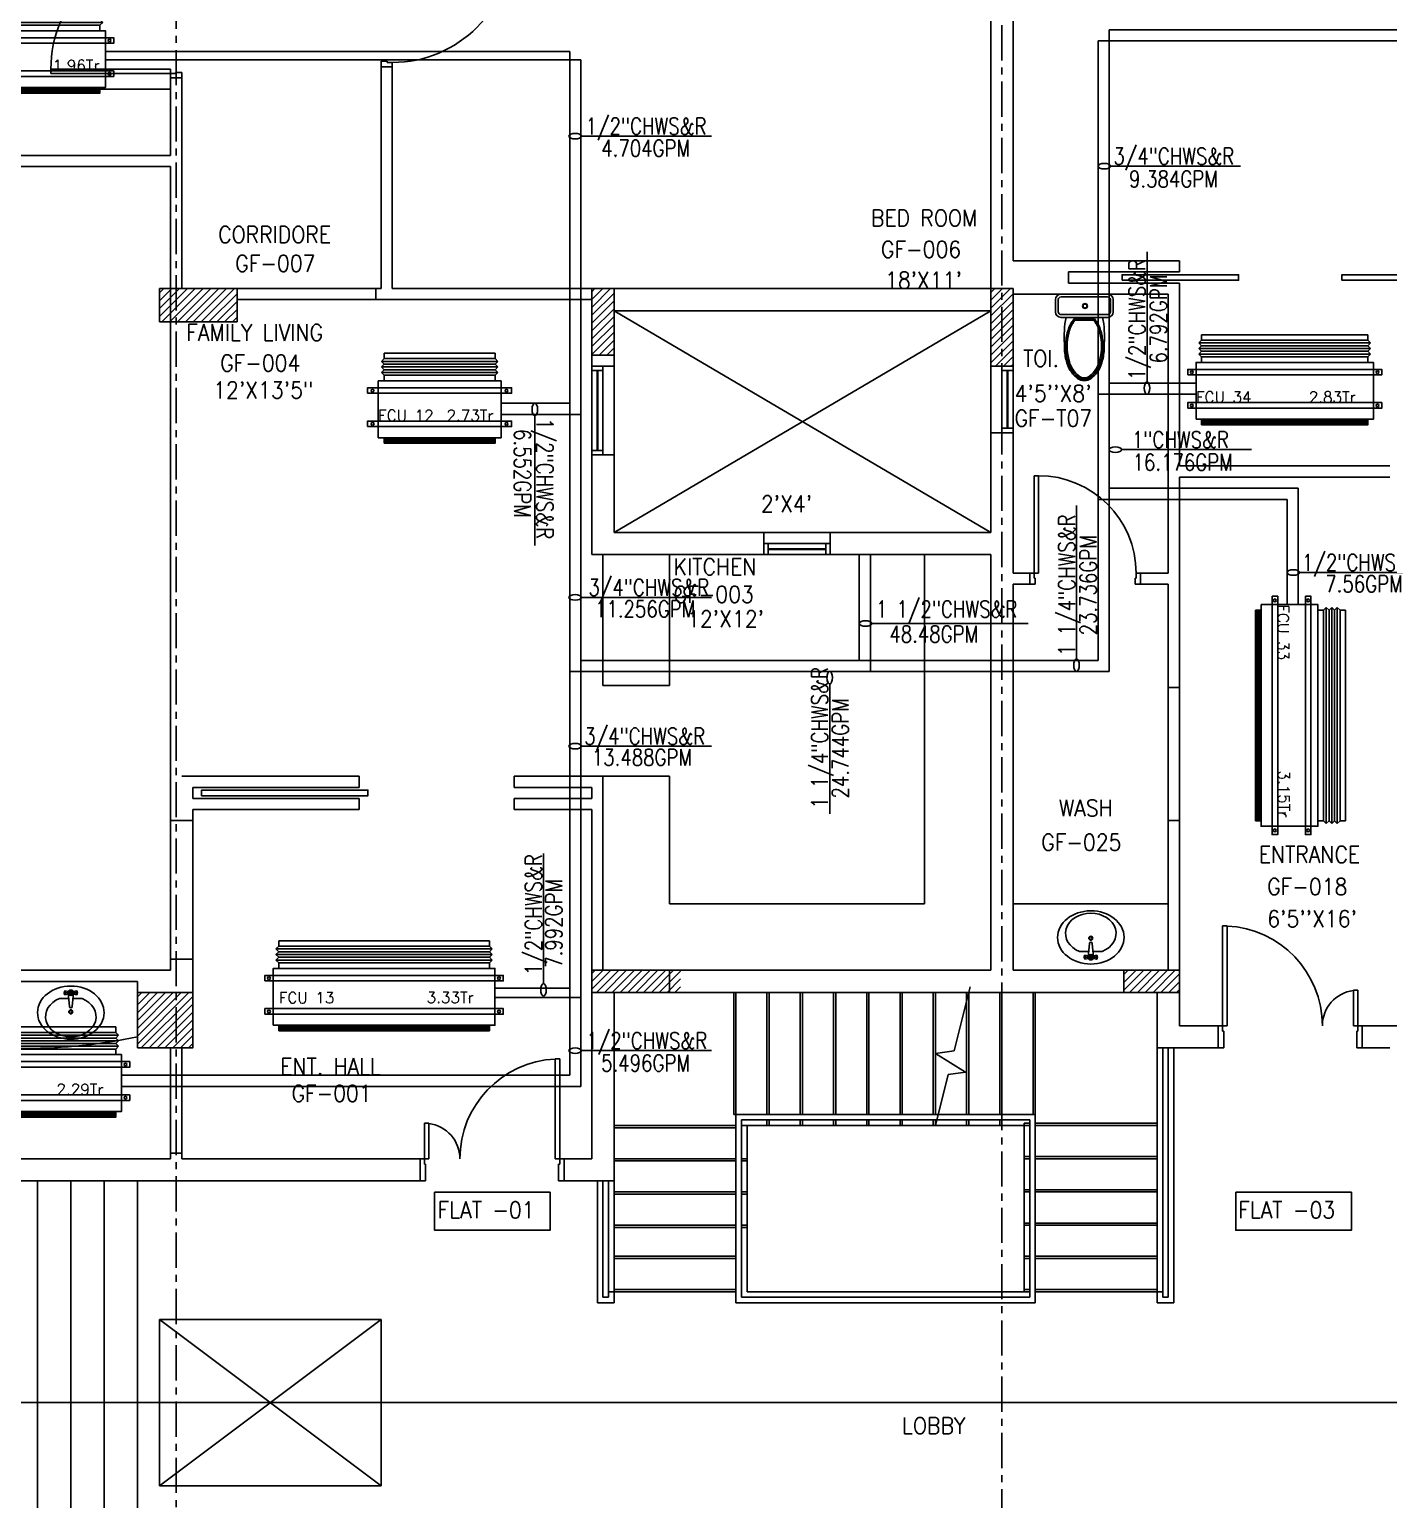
# Model space of a CAD drawing. Header units: millimetres. Extents: x -1288794 to 2153086, y -2701644 to -1428868.
# Drawn here: x 1510368 to 1522629, y -1492444 to -1479181 of the extents above; entities that cross this region are included whole.
import ezdxf

# ---------------------------------------------------------------- set-up
doc = ezdxf.new("R2010")
doc.units = ezdxf.units.MM
doc.header["$LTSCALE"] = 100
doc.linetypes.add('CENTER', pattern=[50.8, 31.75, -6.35, 6.35, -6.35])
doc.linetypes.add('DASHED2', pattern=[9.525, 6.35, -3.175])
for name, color, linetype in [('A-ANNO-TEXT', 8, 'Continuous'), ('A-DOOR', 4, 'Continuous'), ('A-FLOR-OVHD', 4, 'DASHED2'), ('A-FLOR-PFIX', 8, 'Continuous'), ('A-FLOR-SPCL', 8, 'Continuous'), ('A-FLOR-STRS', 8, 'Continuous'), ('A-GLAZ', 5, 'Continuous'), ('A-GRID', 253, 'CENTER'), ('A-WALL-FULL', 8, 'Continuous'), ('AC-CHILLED WATER TEXT', 41, 'Continuous'), ('AC-CHR', 60, 'Continuous'), ('AC-CHS', 30, 'Continuous'), ('AC-HLTEXT', 100, 'Continuous'), ('AC-SAD TEXT', 3, 'Continuous'), ('FCU-AC', 160, 'Continuous'), ('LINE', 1, 'Continuous'), ('S-COL- HACT.', 9, 'Continuous'), ('S-COL.', 8, 'Continuous')]:
    doc.layers.add(name, color=color, linetype=linetype)
doc.styles.add('ROMAND', font='romand')
doc.styles.add('ROMANS', font='romans.shx', dxfattribs={"width": 0.8})
doc.styles.add('SIMPLEX', font='simplex.shx', dxfattribs={"width": 0.8})
pattern_1 = [(45, (2628196.87, -1109556.65), (-35.355339, 35.355339), [])]

# ---------------------------------------------------------------- blocks, each defined once
blk = doc.blocks.new('D-120-R1')
for p, q in [((-80, 1180), (-40, 1180)), ((-80, 1180), (-80, 100)), ((-40, 1180), (-40, 55)), ((-1200, 100), (-1160, 100)), ((-1200, 100), (-1200, 0)), ((-1160, 100), (-1160, 55)), ((-1160, 55), (-1150, 55)), ((-1150, 55), (-1150, 0)), ((-80, 100), (0, 100)), ((-50, 55), (-40, 55)), ((-50, 55), (-50, 0)), ((-50, 0), (0, 0)), ((0, 100), (0, 0)), ((-1200, 0), (-1150, 0))]:
    blk.add_line(p, q)
at = {"linetype": 'Continuous'}
blk.add_arc((-80, 100), 1080, 90, 180, dxfattribs=at)
blk = doc.blocks.new('W-80')
for p, q in [((800, 100), (0, 100)), ((800, 0), (0, 0)), ((40, 0), (40, 100)), ((760, 100), (760, 0))]:
    blk.add_line(p, q)
at = {"linetype": 'Continuous'}
for p, q in [((760, 53), (40, 53)), ((760, 47), (40, 47))]:
    blk.add_line(p, q, dxfattribs=at)
blk = doc.blocks.new('D-130-R')
for p, q in [((1220, 200), (1220, 1100)), ((1220, 1100), (1260, 1100)), ((1260, 200), (1260, 1100)), ((80, 520), (40, 520)), ((40, 200), (40, 520)), ((80, 200), (80, 520)), ((0, 0), (0, 200)), ((80, 200), (0, 200)), ((40, 150), (40, 200)), ((50, 150), (40, 150)), ((50, 0), (50, 150)), ((1300, 200), (1220, 200)), ((1260, 150), (1250, 150)), ((1250, 0), (1250, 150)), ((1260, 150), (1260, 200)), ((1300, 0), (1300, 200)), ((50, 0), (0, 0)), ((1300, 0), (1250, 0))]:
    blk.add_line(p, q)
for centre, radius, start, end in [((1260, 200), 900, 92.5473, 180), ((40, 200), 320, 0, 82.8192)]:
    blk.add_arc(centre, radius, start, end)
blk = doc.blocks.new('D-100-R1')
for p, q in [((-80, 980), (-80, 100)), ((-80, 980), (-40, 980)), ((-40, 980), (-40, 55)), ((-1000, 100), (-1000, 0)), ((-1000, 100), (-960, 100)), ((-960, 100), (-960, 55)), ((-960, 55), (-950, 55)), ((-950, 55), (-950, 0)), ((-80, 100), (0, 100)), ((-50, 55), (-50, 0)), ((-50, 55), (-40, 55)), ((-50, 0), (0, 0)), ((0, 100), (0, 0)), ((-1000, 0), (-950, 0))]:
    blk.add_line(p, q)
at = {"linetype": 'Continuous'}
blk.add_arc((-80, 100), 880, 90, 180, dxfattribs=at)
blk = doc.blocks.new('WC-1')
for p, q in [((-210, 0), (210, 0)), ((-260, -160), (-260, -50)), ((-235, -160), (-235, -50)), ((-210, -25), (210, -25)), ((235, -50), (235, -160)), ((260, -50), (260, -160)), ((210, -185), (-210, -185)), ((210, -210), (-210, -210)), ((91, -223), (-91, -223)), ((86, -235), (-86, -235))]:
    blk.add_line(p, q)
for radius in [22.1, 17.1]:
    blk.add_circle((-6, -107), radius)
for centre, radius, start, end in [((-210, -50), 50, 90, 180), ((-210, -50), 25, 90, 180), ((210, -50), 50, 360, 90), ((210, -50), 25, 360, 90), ((-210, -160), 50, 180, 270), ((-210, -160), 25, 180, 270), ((722, -383), 904, 168.9529, 184.0632), ((178, -428), 341, 149.8586, 166.4766), ((178, -428), 328, 149.8586, 166.4766), ((69, -365), 214, 138.4152, 149.8586), ((69, -365), 201, 139.9943, 149.8586), ((-69, -365), 201, 30.1414, 40.0057), ((-69, -365), 214, 30.1414, 41.5848), ((-178, -428), 328, 13.5234, 30.1414), ((-178, -428), 341, 13.5234, 30.1414), ((210, -160), 25, 270, 360), ((210, -160), 50, 270, 360), ((352, -470), 520, 166.4766, 180), ((352, -470), 507, 166.4766, 180), ((-352, -470), 507, 360, 13.5234), ((-352, -470), 520, 360, 13.5234), ((352, -470), 532, 177.5541, 180), ((352, -470), 532, 180, 193.5234), ((352, -470), 520, 180, 193.5234), ((352, -470), 507, 180, 193.5234), ((-352, -470), 507, 346.4766, 360), ((-352, -470), 520, 346.4766, 360), ((-352, -470), 532, 346.4766, 360), ((-352, -470), 532, 360, 2.4459), ((178, -512), 353, 193.5234, 210.1414), ((178, -512), 341, 193.5234, 210.1414), ((178, -512), 328, 193.5234, 210.1414), ((-178, -512), 328, 329.8586, 346.4766), ((-178, -512), 341, 329.8586, 346.4766), ((-178, -512), 353, 329.8586, 346.4766), ((69, -575), 226, 210.1414, 234.4972), ((69, -575), 214, 210.1414, 234.4972), ((69, -575), 201, 210.1414, 234.4972), ((0, -672), 108, 234.4972, 270), ((0, -672), 95.9, 234.4972, 270), ((0, -672), 83.4, 234.4972, 270), ((0, -672), 83.4, 270, 305.5028), ((0, -672), 95.9, 270, 305.5028), ((0, -672), 108, 270, 305.5028), ((-69, -575), 201, 305.5028, 329.8586), ((-69, -575), 214, 305.5028, 329.8586), ((-69, -575), 226, 305.5028, 329.8586)]:
    blk.add_arc(centre, radius, start, end)
at = {"linetype": 'Continuous', "ltscale": 50}
blk.add_arc((-722, -383), 904, 355.9368, 11.0471, dxfattribs=at)
blk = doc.blocks.new('LAV-2')
for p, q in [((-21, 393), (-55, 399)), ((-1, 363), (-1, 399)), ((53, 399), (20, 393)), ((-102, 330), (-23, 330)), ((-21, 369), (-55, 363)), ((-24, 385), (-49, 381)), ((-24, 377), (-49, 381)), ((-25, 381), (-13, 258)), ((-19, 381), (17, 381)), ((23, 381), (11, 257)), ((53, 363), (20, 369)), ((21, 329), (101, 329)), ((47, 381), (23, 385)), ((47, 381), (23, 376))]:
    blk.add_line(p, q)
for centre, radius in [((-1, 381), 24), ((-1, 381), 18), ((-1, 209), 18), ((-1, 209), 13.2)]:
    blk.add_circle(centre, radius)
blk.add_arc((-1, 257), 12, 179.8053, 359.8053)
for centre, major_axis, ratio in [((-1, 202), (-300, 1), 0.8), ((53, 381), (0.1, 18), 0.333333)]:
    blk.add_ellipse(centre, major_axis=major_axis, ratio=ratio)
at = {"extrusion": (0, 0, -1)}
blk.add_ellipse((-55, 381), major_axis=(0.1, 18), ratio=0.333333, dxfattribs=at)
blk.add_ellipse((-1, 166), major_axis=(-228, 1), ratio=0.8, start_param=5.174, end_param=10.533963)
for points, knots in [([(-55, 365), (-55, 366), (-55, 366), (-55, 366), (-55, 366), (-56, 367), (-56, 368), (-57, 370), (-57, 371), (-58, 374), (-58, 375), (-58, 379), (-58, 381), (-58, 386), (-58, 388), (-57, 392), (-57, 393), (-56, 394), (-56, 395), (-55, 396), (-55, 396), (-55, 396), (-55, 397), (-55, 397)], [3.378318, 3.378318, 3.378318, 3.378318, 3.519844, 3.519844, 3.66137, 3.66137, 3.925951, 3.925951, 4.190531, 4.190531, 4.455112, 4.455112, 4.86737, 4.86737, 5.279628, 5.279628, 5.565785, 5.565785, 5.785568, 5.785568, 5.957, 5.957, 6.04646, 6.04646, 6.04646, 6.04646]), ([(-55, 397), (-55, 397), (-54, 396), (-54, 396), (-54, 396), (-53, 395), (-53, 394), (-52, 392), (-52, 391), (-52, 388), (-51, 387), (-51, 383), (-51, 381), (-51, 376), (-52, 374), (-52, 370), (-53, 369), (-53, 368), (-54, 367), (-54, 366), (-54, 366), (-55, 366), (-55, 365), (-55, 365)], [0.236726, 0.236726, 0.236726, 0.236726, 0.378252, 0.378252, 0.519778, 0.519778, 0.784358, 0.784358, 1.048939, 1.048939, 1.313519, 1.313519, 1.725777, 1.725777, 2.138035, 2.138035, 2.424192, 2.424192, 2.643976, 2.643976, 2.815407, 2.815407, 2.904867, 2.904867, 2.904867, 2.904867]), ([(53, 396), (53, 396), (53, 396), (53, 396), (53, 395), (52, 394), (52, 394), (51, 392), (51, 390), (50, 388), (50, 386), (50, 383), (50, 380), (50, 376), (50, 373), (51, 370), (51, 369), (52, 367), (52, 367), (53, 366), (53, 365), (53, 365), (53, 365), (53, 365)], [0.236726, 0.236726, 0.236726, 0.236726, 0.378252, 0.378252, 0.519778, 0.519778, 0.784358, 0.784358, 1.048939, 1.048939, 1.313519, 1.313519, 1.725777, 1.725777, 2.138035, 2.138035, 2.424192, 2.424192, 2.643976, 2.643976, 2.815407, 2.815407, 2.904867, 2.904867, 2.904867, 2.904867]), ([(53, 365), (53, 365), (53, 365), (54, 366), (54, 366), (55, 367), (55, 368), (56, 370), (56, 371), (56, 373), (57, 375), (57, 379), (57, 381), (57, 386), (56, 388), (56, 391), (55, 392), (55, 394), (54, 395), (54, 396), (54, 396), (54, 396), (53, 396), (53, 396)], [3.378318, 3.378318, 3.378318, 3.378318, 3.519844, 3.519844, 3.66137, 3.66137, 3.925951, 3.925951, 4.190531, 4.190531, 4.455112, 4.455112, 4.86737, 4.86737, 5.279628, 5.279628, 5.565785, 5.565785, 5.785568, 5.785568, 5.957, 5.957, 6.04646, 6.04646, 6.04646, 6.04646])]:
    blk.add_open_spline(points, degree=3, knots=knots)
blk = doc.blocks.new('W-60')
for p, q in [((600, 100), (0, 100)), ((600, 0), (0, 0)), ((40, 0), (40, 100)), ((560, 100), (560, 0))]:
    blk.add_line(p, q)
at = {"linetype": 'Continuous'}
for p, q in [((560, 53), (40, 53)), ((560, 47), (40, 47))]:
    blk.add_line(p, q, dxfattribs=at)
blk = doc.blocks.new('fcu 3.5 tr')
at = {"layer": 'FCU-AC'}
h = blk.add_hatch(dxfattribs=at)
h.set_pattern_fill('NET', color=3)
h.paths.add_polyline_path([(100970, -1580238), (99070, -1580238), (99070, -1580288), (100970, -1580288)])
at = {"layer": 'FCU-AC', "color": 1}
for p, q in [((100970, -1579475), (99070, -1579475)), ((99070, -1579475), (99070, -1579525)), ((100970, -1579525), (100970, -1579475)), ((99070, -1579525), (100970, -1579525)), ((100970, -1579675), (99070, -1579675)), ((99070, -1579675), (99070, -1579725)), ((99070, -1579725), (100970, -1579725)), ((100970, -1579725), (100970, -1579675))]:
    blk.add_line(p, q, dxfattribs=at)
at = {"layer": 'FCU-AC'}
for p, q in [((99045, -1579550), (99070, -1579525)), ((100995, -1579550), (99045, -1579550)), ((99045, -1579550), (99070, -1579575)), ((99045, -1579600), (99070, -1579575)), ((100995, -1579600), (99045, -1579600)), ((99045, -1579600), (99070, -1579625)), ((99045, -1579650), (99070, -1579625)), ((100970, -1579525), (99070, -1579525)), ((100970, -1579575), (99070, -1579575)), ((100970, -1579575), (99070, -1579575)), ((100970, -1579625), (99070, -1579625)), ((100970, -1579625), (99070, -1579625)), ((100995, -1579550), (100970, -1579525)), ((100995, -1579550), (100970, -1579575)), ((100995, -1579600), (100970, -1579575)), ((100995, -1579600), (100970, -1579625)), ((100995, -1579650), (100970, -1579625)), ((100995, -1579650), (99045, -1579650)), ((99045, -1579650), (99070, -1579675)), ((100995, -1579650), (100970, -1579675))]:
    blk.add_line(p, q, dxfattribs=at)
blk.add_lwpolyline([(99020, -1580238), (101020, -1580238), (101020, -1579725), (99020, -1579725)], close=True, dxfattribs=at)
at = {"layer": 'FCU-AC', "color": 6}
for points in [[(98945, -1579838), (101095, -1579838), (101095, -1579788), (98945, -1579788)], [(98945, -1580138), (101095, -1580138), (101095, -1580088), (98945, -1580088)]]:
    blk.add_lwpolyline(points, close=True, dxfattribs=at)
at = {"layer": 'FCU-AC', "color": 3}
blk.add_lwpolyline([(99070, -1580288), (100970, -1580288), (100970, -1580238), (99070, -1580238)], close=True, dxfattribs=at)
at = {"layer": 'FCU-AC', "color": 6}
for centre in [(98982, -1579813), (101057, -1579813), (98982, -1580113), (101057, -1580113)]:
    blk.add_circle(centre, 12.5, dxfattribs=at)
blk = doc.blocks.new('fcu 2 tr')
h = blk.add_hatch()
h.set_pattern_fill('NET', color=3)
h.paths.add_polyline_path([(80954, -1588493), (79654, -1588493), (79654, -1588543), (80954, -1588543)])
at = {"layer": 'FCU-AC'}
for p, q in [((79654, -1587780), (79629, -1587805)), ((80979, -1587805), (79629, -1587805)), ((79654, -1587830), (79629, -1587805)), ((79654, -1587830), (79629, -1587855)), ((80954, -1587780), (79654, -1587780)), ((80954, -1587830), (79654, -1587830)), ((80954, -1587830), (79654, -1587830)), ((80954, -1587780), (80979, -1587805)), ((80954, -1587830), (80979, -1587805)), ((80954, -1587830), (80979, -1587855)), ((80979, -1587855), (79629, -1587855)), ((79654, -1587880), (79629, -1587855)), ((79654, -1587880), (79629, -1587905)), ((80979, -1587905), (79629, -1587905)), ((79654, -1587930), (79629, -1587905)), ((80954, -1587880), (79654, -1587880)), ((80954, -1587880), (79654, -1587880)), ((80954, -1587880), (80979, -1587855)), ((80954, -1587880), (80979, -1587905)), ((80954, -1587930), (80979, -1587905))]:
    blk.add_line(p, q, dxfattribs=at)
at = {"layer": 'FCU-AC', "color": 1}
for p, q in [((80954, -1587730), (79654, -1587730)), ((79654, -1587730), (79654, -1587780)), ((79654, -1587780), (80954, -1587780)), ((80954, -1587780), (80954, -1587730)), ((80954, -1587930), (79654, -1587930)), ((79654, -1587930), (79654, -1587980)), ((79654, -1587980), (80954, -1587980)), ((80954, -1587980), (80954, -1587930))]:
    blk.add_line(p, q, dxfattribs=at)
at = {"layer": 'FCU-AC'}
blk.add_lwpolyline([(79604, -1588493), (81004, -1588493), (81004, -1587980), (79604, -1587980)], close=True, dxfattribs=at)
at = {"layer": 'FCU-AC', "color": 6}
for points in [[(79529, -1588093), (81079, -1588093), (81079, -1588043), (79529, -1588043)], [(79529, -1588393), (81079, -1588393), (81079, -1588343), (79529, -1588343)]]:
    blk.add_lwpolyline(points, close=True, dxfattribs=at)
at = {"layer": 'FCU-AC', "color": 3}
blk.add_lwpolyline([(79654, -1588543), (80954, -1588543), (80954, -1588493), (79654, -1588493)], close=True, dxfattribs=at)
at = {"layer": 'FCU-AC', "color": 6}
for centre in [(79566, -1588068), (81041, -1588068), (79566, -1588368), (81041, -1588368)]:
    blk.add_circle(centre, 12.5, dxfattribs=at)
blk = doc.blocks.new('fcu-1    1.5 tr')
h = blk.add_hatch()
h.set_pattern_fill('NET', color=3)
h.paths.add_polyline_path([(78733, -1589179), (77733, -1589179), (77733, -1589229), (78733, -1589229)])
at = {"color": 3}
blk.add_lwpolyline([(77733, -1589229), (78733, -1589229), (78733, -1589179), (77733, -1589179)], close=True, dxfattribs=at)
at = {"layer": 'FCU-AC', "color": 5}
for p, q in [((77733, -1588466), (77708, -1588491)), ((78758, -1588491), (77708, -1588491)), ((77733, -1588516), (77708, -1588491)), ((78758, -1588491), (78733, -1588466)), ((78758, -1588491), (78733, -1588516)), ((77733, -1588516), (77708, -1588541)), ((78758, -1588541), (77708, -1588541)), ((77733, -1588566), (77708, -1588541)), ((77733, -1588566), (77708, -1588591)), ((78758, -1588591), (77708, -1588591)), ((77733, -1588616), (77708, -1588591)), ((78733, -1588516), (77733, -1588516)), ((78733, -1588566), (77733, -1588566)), ((78758, -1588541), (78733, -1588516)), ((78758, -1588541), (78733, -1588566)), ((78758, -1588591), (78733, -1588566)), ((78758, -1588591), (78733, -1588616))]:
    blk.add_line(p, q, dxfattribs=at)
at = {"layer": 'FCU-AC', "color": 1}
for p, q in [((78733, -1588416), (77733, -1588416)), ((77733, -1588416), (77733, -1588466)), ((77733, -1588466), (78733, -1588466)), ((78733, -1588466), (78733, -1588416)), ((78733, -1588616), (77733, -1588616)), ((77733, -1588616), (77733, -1588666)), ((78733, -1588666), (78733, -1588616)), ((77733, -1588666), (78733, -1588666))]:
    blk.add_line(p, q, dxfattribs=at)
at = {"layer": 'FCU-AC'}
for p, q in [((78733, -1588466), (77733, -1588466)), ((78788, -1588666), (77678, -1588666)), ((77678, -1588666), (77678, -1589179)), ((78788, -1589179), (78788, -1588666)), ((77678, -1589179), (78788, -1589179))]:
    blk.add_line(p, q, dxfattribs=at)
at = {"layer": 'FCU-AC', "color": 2}
for p, q in [((78733, -1588516), (77733, -1588516)), ((78733, -1588566), (77733, -1588566))]:
    blk.add_line(p, q, dxfattribs=at)
at = {"layer": 'FCU-AC', "color": 6}
for points in [[(77583, -1588779), (78883, -1588779), (78883, -1588729), (77583, -1588729)], [(77583, -1589079), (78883, -1589079), (78883, -1589029), (77583, -1589029)]]:
    blk.add_lwpolyline(points, close=True, dxfattribs=at)
for centre in [(77629, -1588755), (78837, -1588755), (77629, -1589055), (78837, -1589055)]:
    blk.add_circle(centre, 12.5, dxfattribs=at)
blk = doc.blocks.new('fcu 2.5 tr')
h = blk.add_hatch()
h.set_pattern_fill('NET', color=3)
h.paths.add_polyline_path([(83172, -1587743), (81672, -1587743), (81672, -1587793), (83172, -1587793)])
at = {"layer": 'FCU-AC'}
for p, q in [((81672, -1587030), (81647, -1587055)), ((83197, -1587055), (81647, -1587055)), ((81672, -1587080), (81647, -1587055)), ((83172, -1587030), (81672, -1587030)), ((83197, -1587055), (83172, -1587030)), ((83197, -1587055), (83172, -1587080)), ((81672, -1587080), (81647, -1587105)), ((83197, -1587105), (81647, -1587105)), ((81672, -1587130), (81647, -1587105)), ((81672, -1587130), (81647, -1587155)), ((83197, -1587155), (81647, -1587155)), ((81672, -1587180), (81647, -1587155)), ((83172, -1587080), (81672, -1587080)), ((83172, -1587080), (81672, -1587080)), ((83172, -1587130), (81672, -1587130)), ((83172, -1587130), (81672, -1587130)), ((83197, -1587105), (83172, -1587080)), ((83197, -1587105), (83172, -1587130)), ((83197, -1587155), (83172, -1587130)), ((83197, -1587155), (83172, -1587180))]:
    blk.add_line(p, q, dxfattribs=at)
at = {"layer": 'FCU-AC', "color": 1}
for p, q in [((83172, -1586980), (81672, -1586980)), ((81672, -1586980), (81672, -1587030)), ((81672, -1587030), (83172, -1587030)), ((83172, -1587030), (83172, -1586980)), ((83172, -1587180), (81672, -1587180)), ((81672, -1587180), (81672, -1587230)), ((83172, -1587230), (83172, -1587180)), ((81672, -1587230), (83172, -1587230))]:
    blk.add_line(p, q, dxfattribs=at)
at = {"layer": 'FCU-AC', "color": 6}
for points in [[(81547, -1587343), (83297, -1587343), (83297, -1587293), (81547, -1587293)], [(81547, -1587643), (83297, -1587643), (83297, -1587593), (81547, -1587593)]]:
    blk.add_lwpolyline(points, close=True, dxfattribs=at)
at = {"layer": 'FCU-AC'}
blk.add_lwpolyline([(81622, -1587743), (83222, -1587743), (83222, -1587230), (81622, -1587230)], close=True, dxfattribs=at)
at = {"layer": 'FCU-AC', "color": 3}
blk.add_lwpolyline([(81672, -1587793), (83172, -1587793), (83172, -1587743), (81672, -1587743)], close=True, dxfattribs=at)
at = {"layer": 'FCU-AC', "color": 6}
for centre in [(81584, -1587318), (83259, -1587318), (81584, -1587618), (83259, -1587618)]:
    blk.add_circle(centre, 12.5, dxfattribs=at)

msp = doc.modelspace()

# ---------------------------------------------------------------- hatches: boundary and pattern name
at = {"layer": 'S-COL- HACT.', "linetype": 'Continuous', "ltscale": 3}
h = msp.add_hatch(dxfattribs=at)
h.set_pattern_fill('ANSI31', color=256, scale=400, style=0)
h.set_pattern_definition(pattern_1)
h.paths.add_polyline_path([(1512241.7, -1481518.6), (1511541.7, -1481518.6), (1511541.7, -1481818.6), (1512241.7, -1481818.6)])
h = msp.add_hatch(dxfattribs=at)
h.set_pattern_fill('ANSI31', color=256, scale=400, style=0)
h.set_pattern_definition(pattern_1)
h.paths.add_polyline_path([(1515441.7, -1481518.6), (1515441.7, -1482118.6), (1515641.7, -1482118.6), (1515641.7, -1481518.6)])
h = msp.add_hatch(dxfattribs=at)
h.set_pattern_fill('ANSI31', color=256, scale=400, style=0)
h.set_pattern_definition(pattern_1)
h.paths.add_polyline_path([(1519041.7, -1481518.6), (1519041.7, -1482218.6), (1519241.7, -1482218.6), (1519241.7, -1481518.6)])
h = msp.add_hatch(dxfattribs=at)
h.set_pattern_fill('ANSI31', color=256, scale=400, style=0)
h.set_pattern_definition(pattern_1)
h.paths.add_polyline_path([(1515441.7, -1487868.6), (1516241.7, -1487868.6), (1516241.7, -1487668.6), (1515441.7, -1487668.6)])
h = msp.add_hatch(dxfattribs=at)
h.set_pattern_fill('ANSI31', color=256, scale=400, style=0)
h.set_pattern_definition(pattern_1)
h.paths.add_polyline_path([(1520241.7, -1487868.6), (1520741.7, -1487868.6), (1520741.7, -1487668.6), (1520241.7, -1487668.6)])
h = msp.add_hatch(dxfattribs=at)
h.set_pattern_fill('ANSI31', color=256, scale=400, style=0)
h.set_pattern_definition(pattern_1)
h.paths.add_polyline_path([(1511341.7, -1488368.6), (1511841.7, -1488368.6), (1511841.7, -1487868.6), (1511341.7, -1487868.6)])
h = msp.add_hatch(dxfattribs=at)
h.set_pattern_fill('ANSI31', color=256, scale=400, style=0)
h.set_pattern_definition(pattern_1)
h.paths.add_polyline_path([(1511341.7, -1488368.6), (1511841.7, -1488368.6), (1511841.7, -1487868.6), (1511341.7, -1487868.6)])

# ---------------------------------------------------------------- linework, layer by layer
for p, q in [((1511641.7, -1479718.6), (1509141.7, -1479718.6)), ((1509141.7, -1480318.6), (1511641.7, -1480318.6)), ((1511641.7, -1486318.6), (1511641.7, -1480850))]:
    msp.add_line(p, q)
at = {"layer": 'A-ANNO-TEXT', "color": 5}
for points in [[(1514022.7, -1489671.5), (1515065, -1489671.5), (1515065, -1490013.9), (1514022.7, -1490013.9)], [(1521250.8, -1489671.5), (1522293.1, -1489671.5), (1522293.1, -1490013.9), (1521250.8, -1490013.9)]]:
    msp.add_lwpolyline(points, close=True, dxfattribs=at)
at = {"layer": 'A-DOOR', "ltscale": 3}
for points in [[(1520225.7, -1481443.6), (1520225.7, -1481393.6), (1521275.7, -1481393.6), (1521275.7, -1481443.6), (1520225.7, -1481443.6)], [(1523257.7, -1481443.6), (1523257.7, -1481393.6), (1522207.7, -1481393.6), (1522207.7, -1481443.6), (1523257.7, -1481443.6)], [(1511921.6, -1486093.6), (1511921.6, -1486043.6), (1513421.6, -1486043.6), (1513421.6, -1486093.6), (1511921.6, -1486093.6)]]:
    msp.add_lwpolyline(points, dxfattribs=at)
at = {"layer": 'A-FLOR-OVHD', "linetype": 'Continuous', "ltscale": 3}
for p, q in [((1513491.7, -1481518.6), (1512241.7, -1481518.6)), ((1512241.7, -1481618.6), (1513491.7, -1481618.6)), ((1520841.7, -1483118.6), (1522641.7, -1483118.6)), ((1522641.7, -1483218.6), (1520841.7, -1483218.6)), ((1520641.7, -1486318.6), (1520641.7, -1485118.6)), ((1520641.7, -1486318.6), (1520641.7, -1485118.6)), ((1520741.7, -1485118.6), (1520741.7, -1486318.6)), ((1520741.7, -1485118.6), (1520741.7, -1486318.6)), ((1511641.7, -1487568.6), (1511641.7, -1486318.6)), ((1511841.7, -1486318.6), (1511841.7, -1487568.6)), ((1511641.7, -1488368.6), (1511641.7, -1489318.6)), ((1511741.7, -1489318.6), (1511741.7, -1488368.6))]:
    msp.add_line(p, q, dxfattribs=at)
at = {"layer": 'A-FLOR-OVHD', "linetype": 'Continuous'}
for p, q in [((1516741.7, -1488968.6), (1516741.7, -1487868.6)), ((1517041.7, -1488968.6), (1517041.7, -1487868.6)), ((1517341.7, -1488968.6), (1517341.7, -1487868.6)), ((1517641.7, -1488968.6), (1517641.7, -1487868.6)), ((1517941.7, -1488968.6), (1517941.7, -1487868.6)), ((1518241.7, -1488968.6), (1518241.7, -1487868.6)), ((1518541.7, -1488968.6), (1518541.7, -1487868.6)), ((1518841.7, -1488968.6), (1518841.7, -1487868.6)), ((1519441.7, -1488968.6), (1519441.7, -1487868.6)), ((1516741.7, -1489068.6), (1515641.7, -1489068.6)), ((1519441.7, -1489068.6), (1520541.7, -1489068.6)), ((1516741.7, -1489368.6), (1515641.7, -1489368.6)), ((1519441.7, -1489368.6), (1520541.7, -1489368.6)), ((1516741.7, -1489668.6), (1515641.7, -1489668.6)), ((1519441.7, -1489668.6), (1520541.7, -1489668.6)), ((1516741.7, -1489968.6), (1515641.7, -1489968.6)), ((1519441.7, -1489968.6), (1520541.7, -1489968.6)), ((1516741.7, -1490268.6), (1515641.7, -1490268.6)), ((1519441.7, -1490268.6), (1520541.7, -1490268.6)), ((1515641.7, -1490568.6), (1515591.7, -1490568.6)), ((1516741.7, -1490568.6), (1515641.7, -1490568.6)), ((1519441.7, -1490568.6), (1520541.7, -1490568.6)), ((1520541.7, -1490568.6), (1520591.7, -1490568.6))]:
    msp.add_line(p, q, dxfattribs=at)
at = {"layer": 'A-FLOR-SPCL', "ltscale": 3}
for p, q in [((1515641.7, -1483718.6), (1519041.7, -1481718.6)), ((1519041.7, -1483718.6), (1515641.7, -1481718.6)), ((1515541.7, -1485098.6), (1515541.7, -1483918.6)), ((1516141.7, -1483918.6), (1516141.7, -1485098.6)), ((1518441.7, -1483918.6), (1518441.7, -1487068.6)), ((1515541.7, -1485098.6), (1516141.7, -1485098.6)), ((1516141.7, -1485918.6), (1515541.7, -1485918.6)), ((1516141.7, -1485918.6), (1516141.7, -1487068.6)), ((1516141.7, -1487068.6), (1518441.7, -1487068.6)), ((1519241.7, -1487068.6), (1520641.7, -1487068.6)), ((1510441.7, -1489568.6), (1510441.7, -1491568.6)), ((1510741.7, -1489568.6), (1510741.7, -1491568.6)), ((1511041.7, -1489568.6), (1511041.7, -1491568.6)), ((1511341.7, -1489568.6), (1511341.7, -1491568.6)), ((1510441.7, -1493568.6), (1510441.7, -1491568.6)), ((1510741.7, -1493568.6), (1510741.7, -1491568.6)), ((1511041.7, -1493568.6), (1511041.7, -1491568.6)), ((1511341.7, -1493568.6), (1511341.7, -1491568.6))]:
    msp.add_line(p, q, dxfattribs=at)
msp.add_arc((1510341.7, -1483551.9), 4821.5, 258.02979, 281.97021, dxfattribs=at)
at = {"layer": 'A-FLOR-STRS', "ltscale": 3}
for p, q in [((1518710.2, -1488394.4), (1518854.2, -1487818.6)), ((1516721.7, -1488968.6), (1516721.7, -1487868.6)), ((1517021.7, -1488968.6), (1517021.7, -1487868.6)), ((1517321.7, -1488968.6), (1517321.7, -1487868.6)), ((1517621.7, -1488968.6), (1517621.7, -1487868.6)), ((1517921.7, -1488968.6), (1517921.7, -1487868.6)), ((1518221.7, -1488968.6), (1518221.7, -1487868.6)), ((1518521.7, -1488968.6), (1518521.7, -1487868.6)), ((1518821.7, -1488968.6), (1518821.7, -1487868.6)), ((1519121.7, -1488968.6), (1519121.7, -1487868.6)), ((1519141.7, -1488968.6), (1519141.7, -1487868.6)), ((1519421.7, -1488968.6), (1519421.7, -1487868.6)), ((1520541.7, -1488368.6), (1520541.7, -1489368.6)), ((1520591.7, -1488368.6), (1520591.7, -1489356.1)), ((1520641.7, -1488368.6), (1520641.7, -1490618.6)), ((1520691.7, -1488368.6), (1520691.7, -1490668.6)), ((1518541.7, -1488418.6), (1518710.2, -1488394.4)), ((1518812.9, -1488588.1), (1518541.7, -1488418.6)), ((1518541.7, -1489068.6), (1518656.8, -1488608.3)), ((1518656.8, -1488608.3), (1518812.9, -1488588.1)), ((1516721.7, -1488968.6), (1519441.7, -1488968.6)), ((1516741.7, -1488968.6), (1516741.7, -1490668.6)), ((1516791.7, -1489018.6), (1516791.7, -1490618.6)), ((1516791.7, -1489018.6), (1519391.7, -1489018.6)), ((1517021.7, -1489068.6), (1517021.7, -1489018.6)), ((1517041.7, -1489068.6), (1517041.7, -1489018.6)), ((1517321.7, -1489068.6), (1517321.7, -1489018.6)), ((1517341.7, -1489068.6), (1517341.7, -1489018.6)), ((1517621.7, -1489068.6), (1517621.7, -1489018.6)), ((1517641.7, -1489068.6), (1517641.7, -1489018.6)), ((1517921.7, -1489068.6), (1517921.7, -1489018.6)), ((1517941.7, -1489068.6), (1517941.7, -1489018.6)), ((1518221.7, -1489068.6), (1518221.7, -1489018.6)), ((1518241.7, -1489068.6), (1518241.7, -1489018.6)), ((1518521.7, -1489068.6), (1518521.7, -1489018.6)), ((1518541.7, -1489068.6), (1518541.7, -1489018.6)), ((1518821.7, -1489068.6), (1518821.7, -1489018.6)), ((1518841.7, -1489068.6), (1518841.7, -1489018.6)), ((1519121.7, -1489068.6), (1519121.7, -1489018.6)), ((1519141.7, -1489068.6), (1519141.7, -1489018.6)), ((1519391.7, -1489018.6), (1519391.7, -1490618.6)), ((1519441.7, -1488968.6), (1519441.7, -1490668.6)), ((1519441.7, -1489068.6), (1519441.7, -1489018.6)), ((1516741.7, -1489088.6), (1515641.7, -1489088.6)), ((1516841.7, -1489068.6), (1516791.7, -1489068.6)), ((1516841.7, -1489068.6), (1519341.7, -1489068.6)), ((1516841.7, -1489068.6), (1516841.7, -1490268.6)), ((1519341.7, -1489048.6), (1519341.7, -1489668.6)), ((1519341.7, -1489048.6), (1519391.7, -1489048.6)), ((1519341.7, -1489048.6), (1519391.7, -1489048.6)), ((1519341.7, -1489068.6), (1519391.7, -1489068.6)), ((1519341.7, -1489068.6), (1519391.7, -1489068.6)), ((1519441.7, -1489048.6), (1520541.7, -1489048.6)), ((1516741.7, -1489388.6), (1515641.7, -1489388.6)), ((1516841.7, -1489368.6), (1516791.7, -1489368.6)), ((1516841.7, -1489388.6), (1516791.7, -1489388.6)), ((1519341.7, -1489348.6), (1519391.7, -1489348.6)), ((1519341.7, -1489368.6), (1519391.7, -1489368.6)), ((1519441.7, -1489348.6), (1520541.7, -1489348.6)), ((1520541.7, -1489368.6), (1520541.7, -1490668.6)), ((1520591.7, -1489356.1), (1520591.7, -1490618.6)), ((1515491.7, -1489568.6), (1515491.7, -1490668.6)), ((1515541.7, -1489568.6), (1515541.7, -1490618.6)), ((1515591.7, -1489568.6), (1515591.7, -1490618.6)), ((1515641.7, -1489568.6), (1515641.7, -1490668.6)), ((1516741.7, -1489688.6), (1515641.7, -1489688.6)), ((1516841.7, -1489668.6), (1516791.7, -1489668.6)), ((1516841.7, -1489688.6), (1516791.7, -1489688.6)), ((1519341.7, -1489648.6), (1519391.7, -1489648.6)), ((1519341.7, -1489668.6), (1519341.7, -1490568.6)), ((1519341.7, -1489668.6), (1519391.7, -1489668.6)), ((1519441.7, -1489648.6), (1520541.7, -1489648.6)), ((1516841.7, -1489968.6), (1516791.7, -1489968.6)), ((1519341.7, -1489948.6), (1519391.7, -1489948.6)), ((1519341.7, -1489968.6), (1519391.7, -1489968.6)), ((1519441.7, -1489948.6), (1520541.7, -1489948.6)), ((1516741.7, -1489988.6), (1515641.7, -1489988.6)), ((1516841.7, -1489988.6), (1516791.7, -1489988.6)), ((1516741.7, -1490248.6), (1515641.7, -1490248.6)), ((1516841.7, -1490268.6), (1516841.7, -1490568.6)), ((1519341.7, -1490248.6), (1519391.7, -1490248.6)), ((1519341.7, -1490268.6), (1519391.7, -1490268.6)), ((1519441.7, -1490248.6), (1520541.7, -1490248.6)), ((1515591.7, -1490618.6), (1515541.7, -1490618.6)), ((1516741.7, -1490548.6), (1515641.7, -1490548.6)), ((1516791.7, -1490618.6), (1519391.7, -1490618.6)), ((1516841.7, -1490568.6), (1519341.7, -1490568.6)), ((1519341.7, -1490548.6), (1519391.7, -1490548.6)), ((1519341.7, -1490568.6), (1519391.7, -1490568.6)), ((1519441.7, -1490548.6), (1520541.7, -1490548.6)), ((1520591.7, -1490618.6), (1520641.7, -1490618.6)), ((1515641.7, -1490668.6), (1515491.7, -1490668.6)), ((1516741.7, -1490668.6), (1519441.7, -1490668.6)), ((1520541.7, -1490668.6), (1520691.7, -1490668.6))]:
    msp.add_line(p, q, dxfattribs=at)
at = {"layer": 'A-GLAZ', "ltscale": 3}
for p, q in [((1515641.7, -1483018.6), (1515641.7, -1482218.6)), ((1519041.7, -1482218.6), (1519041.7, -1482818.6)), ((1517591.7, -1483718.6), (1516991.7, -1483718.6))]:
    msp.add_line(p, q, dxfattribs=at)
at = {"layer": 'A-GRID', "ltscale": 0.1}
for p, q in [((1511691.7, -1465142.6), (1511691.7, -1513277)), ((1519141.7, -1466442.6), (1519141.7, -1514577))]:
    msp.add_line(p, q, dxfattribs=at)
at = {"layer": 'A-WALL-FULL', "ltscale": 3}
for p, q in [((1519241.7, -1474068.6), (1519241.7, -1481268.6)), ((1519041.7, -1478218.6), (1519041.7, -1481518.6)), ((1511641.7, -1479618.6), (1511741.7, -1479618.6)), ((1511641.7, -1479618.6), (1511641.7, -1480318.6)), ((1511741.7, -1479618.6), (1511741.7, -1481518.6)), ((1513541.7, -1479518.6), (1513641.7, -1479518.6)), ((1513541.7, -1481518.6), (1513541.7, -1479518.6)), ((1513641.7, -1481518.6), (1513641.7, -1479518.6)), ((1506341.7, -1480418.6), (1511641.7, -1480418.6)), ((1511641.7, -1480418.6), (1511641.7, -1481518.6)), ((1519241.7, -1481268.6), (1520741.7, -1481268.6)), ((1520741.7, -1481368.6), (1520741.7, -1481268.6)), ((1519741.7, -1481368.6), (1520741.7, -1481368.6)), ((1519741.7, -1481368.6), (1519741.7, -1481468.6)), ((1519741.7, -1481468.6), (1520741.7, -1481468.6)), ((1520741.7, -1481568.6), (1520741.7, -1481468.6)), ((1511741.7, -1481518.6), (1512241.7, -1481518.6)), ((1512241.7, -1481518.6), (1512241.7, -1481618.6)), ((1513491.7, -1481518.6), (1513541.7, -1481518.6)), ((1513491.7, -1481518.6), (1513491.7, -1481618.6)), ((1513641.7, -1481518.6), (1519041.7, -1481518.6)), ((1519241.7, -1481568.6), (1519241.7, -1482218.6)), ((1519241.7, -1481568.6), (1520641.7, -1481568.6)), ((1520641.7, -1481568.6), (1520641.7, -1484086.6)), ((1520741.7, -1481568.6), (1520741.7, -1483118.6)), ((1513491.7, -1481618.6), (1515441.7, -1481618.6)), ((1515441.7, -1481618.6), (1515441.7, -1482218.6)), ((1515641.7, -1481718.6), (1519041.7, -1481718.6)), ((1515641.7, -1481718.6), (1515641.7, -1482218.6)), ((1519041.7, -1481718.6), (1519041.7, -1482218.6)), ((1515441.7, -1482218.6), (1515641.7, -1482218.6)), ((1519241.7, -1482218.6), (1519041.7, -1482218.6)), ((1519041.7, -1482818.6), (1519041.7, -1483718.6)), ((1519241.7, -1482818.6), (1519041.7, -1482818.6)), ((1519241.7, -1482818.6), (1519241.7, -1484086.6)), ((1515641.7, -1483018.6), (1515441.7, -1483018.6)), ((1515441.7, -1483018.6), (1515441.7, -1483918.6)), ((1515641.7, -1483018.6), (1515641.7, -1483718.6)), ((1520741.7, -1483118.6), (1520841.7, -1483118.6)), ((1520741.7, -1483218.6), (1520741.7, -1485118.6)), ((1520741.7, -1483218.6), (1520841.7, -1483218.6)), ((1515641.7, -1483718.6), (1516991.7, -1483718.6)), ((1516991.7, -1483918.6), (1516991.7, -1483718.6)), ((1517591.7, -1483718.6), (1519041.7, -1483718.6)), ((1517591.7, -1483918.6), (1517591.7, -1483718.6)), ((1515441.7, -1483918.6), (1516991.7, -1483918.6)), ((1517591.7, -1483918.6), (1519041.7, -1483918.6)), ((1519041.7, -1483918.6), (1519041.7, -1487068.6)), ((1519041.7, -1483918.6), (1519041.7, -1487668.6)), ((1519241.7, -1484086.6), (1519391.7, -1484086.6)), ((1519391.7, -1484186.6), (1519391.7, -1484086.6)), ((1520391.7, -1484086.6), (1520641.7, -1484086.6)), ((1520391.7, -1484186.6), (1520391.7, -1484086.6)), ((1519241.7, -1484186.6), (1519391.7, -1484186.6)), ((1519241.7, -1484186.6), (1519241.7, -1487668.6)), ((1520391.7, -1484186.6), (1520641.7, -1484186.6)), ((1520641.7, -1484186.6), (1520641.7, -1485118.6)), ((1520641.7, -1485118.6), (1520741.7, -1485118.6)), ((1511741.7, -1485918.6), (1513341.7, -1485918.6)), ((1513341.7, -1486018.6), (1513341.7, -1485918.6)), ((1514741.7, -1486018.6), (1514741.7, -1485918.6)), ((1514741.7, -1485918.6), (1515541.7, -1485918.6)), ((1515541.7, -1485918.6), (1515541.7, -1487668.6)), ((1511841.7, -1486018.6), (1513341.7, -1486018.6)), ((1511841.7, -1486018.6), (1511841.7, -1486118.6)), ((1511841.7, -1486118.6), (1513341.7, -1486118.6)), ((1513341.7, -1486218.6), (1513341.7, -1486118.6)), ((1514741.7, -1486018.6), (1515441.7, -1486018.6)), ((1514741.7, -1486118.6), (1515441.7, -1486118.6)), ((1514741.7, -1486118.6), (1514741.7, -1486218.6)), ((1515441.7, -1486018.6), (1515441.7, -1486118.6)), ((1511841.7, -1486218.6), (1511841.7, -1486318.6)), ((1511841.7, -1486218.6), (1513341.7, -1486218.6)), ((1515441.7, -1486218.6), (1514741.7, -1486218.6)), ((1515441.7, -1486218.6), (1515441.7, -1489368.6)), ((1511641.7, -1486318.6), (1511841.7, -1486318.6)), ((1520641.7, -1486318.6), (1520741.7, -1486318.6)), ((1520641.7, -1487668.6), (1520641.7, -1486318.6)), ((1520741.7, -1486318.6), (1520741.7, -1488168.6)), ((1515541.7, -1487068.6), (1515541.7, -1486968.6)), ((1511641.7, -1487568.6), (1511841.7, -1487568.6)), ((1511641.7, -1487568.6), (1511641.7, -1487668.6)), ((1511841.7, -1487568.6), (1511841.7, -1488368.6)), ((1511641.7, -1487668.6), (1506341.7, -1487668.6)), ((1515541.7, -1487668.6), (1519041.7, -1487668.6)), ((1519241.7, -1487668.6), (1520641.7, -1487668.6)), ((1511341.7, -1487768.6), (1509341.7, -1487768.6)), ((1511341.7, -1488368.6), (1511341.7, -1487768.6)), ((1515641.7, -1487868.6), (1520541.7, -1487868.6)), ((1515641.7, -1487868.6), (1515641.7, -1489568.6)), ((1520541.7, -1487868.6), (1520541.7, -1488368.6)), ((1520741.7, -1488168.6), (1521091.7, -1488168.6)), ((1521091.7, -1488168.6), (1521091.7, -1488368.6)), ((1522391.7, -1488168.6), (1522741.7, -1488168.6)), ((1522391.7, -1488168.6), (1522391.7, -1488368.6)), ((1511841.7, -1488368.6), (1511341.7, -1488368.6)), ((1521091.7, -1488368.6), (1520541.7, -1488368.6)), ((1522391.7, -1488368.6), (1522641.7, -1488368.6)), ((1509341.7, -1489368.6), (1511641.7, -1489368.6)), ((1511641.7, -1489318.6), (1511641.7, -1489368.6)), ((1511741.7, -1489318.6), (1511641.7, -1489318.6)), ((1511741.7, -1489318.6), (1511741.7, -1489368.6)), ((1511741.7, -1489368.6), (1513891.7, -1489368.6)), ((1513891.7, -1489368.6), (1513891.7, -1489568.6)), ((1515191.7, -1489368.6), (1515191.7, -1489568.6)), ((1515191.7, -1489368.6), (1515441.7, -1489368.6)), ((1515291.7, -1489368.6), (1515441.7, -1489368.6)), ((1507641.7, -1489568.6), (1513891.7, -1489568.6)), ((1515191.7, -1489568.6), (1515641.7, -1489568.6)), ((1515291.7, -1489568.6), (1515641.7, -1489568.6)), ((1505225.6, -1491568.6), (1531641.7, -1491568.6))]:
    msp.add_line(p, q, dxfattribs=at)
at = {"layer": 'A-WALL-FULL', "linetype": 'Continuous', "ltscale": 3}
for p, q in [((1511641.7, -1481518.6), (1511541.7, -1481518.6)), ((1511541.7, -1481518.6), (1511541.7, -1481818.6)), ((1511541.7, -1481818.6), (1511641.7, -1481818.6))]:
    msp.add_line(p, q, dxfattribs=at)
at = {"layer": 'AC-CHILLED WATER TEXT'}
for p, q in [((1515347.9, -1480143.8), (1516520.1, -1480143.8)), ((1520120.2, -1480414.6), (1521292.5, -1480414.6)), ((1520449.8, -1482360.3), (1520449.8, -1481188)), ((1514927.7, -1482665), (1514927.7, -1483837.3)), ((1520220.2, -1482971.7), (1521392.5, -1482971.7)), ((1519814.1, -1484860), (1519813.9, -1483475.6)), ((1519814.1, -1484860), (1519814.1, -1483687.8)), ((1521825.3, -1484079.9), (1522997.5, -1484079.9)), ((1515347.9, -1484304.6), (1516520.1, -1484304.6)), ((1517966.7, -1484539.9), (1519377.1, -1484539.9)), ((1517587.1, -1485084.8), (1517587.1, -1486257)), ((1515347.9, -1485647), (1516520.1, -1485647)), ((1515005.2, -1487788.5), (1515005.2, -1486616.3)), ((1515347.9, -1488393.4), (1516520.1, -1488393.4))]:
    msp.add_line(p, q, dxfattribs=at)
for centre, major_axis in [((1515291.7, -1480143.8), (-56.2, 0)), ((1520064.1, -1480414.6), (-56.2, 0)), ((1520449.8, -1482416.5), (0, -56.2)), ((1514927.7, -1482608.8), (0, 56.2)), ((1520164.1, -1482971.7), (-56.2, 0)), ((1521769.1, -1484079.9), (-56.2, 0)), ((1515291.7, -1484304.6), (-56.2, 0)), ((1517910.5, -1484539.9), (-56.2, 0)), ((1519814.1, -1484916.2), (0, -56.2)), ((1515291.7, -1485647), (-56.2, 0)), ((1515005.2, -1487844.7), (0, -56.2)), ((1515291.7, -1488393.4), (-56.2, 0))]:
    msp.add_ellipse(centre, major_axis=major_axis, ratio=0.4449937, dxfattribs=at)
at = {"layer": 'AC-CHILLED WATER TEXT', "extrusion": (0, 0, -1)}
msp.add_ellipse((1517587.1, -1485028.6), major_axis=(0, 56.2), ratio=0.4449937, dxfattribs=at)
at = {"layer": 'AC-CHR'}
for p, q in [((1526141.7, -1479183.5), (1520107.9, -1479183.5)), ((1520107.9, -1484972.4), (1520107.9, -1479183.5)), ((1515241.7, -1479380.4), (1511053.5, -1479380.4)), ((1515241.7, -1488615.5), (1515241.7, -1479380.4)), ((1520891.7, -1482372.6), (1520107.9, -1482372.6)), ((1514623.4, -1482553.7), (1515241.7, -1482553.7)), ((1521814.6, -1483320.6), (1520107.9, -1483320.6)), ((1521814.6, -1484368.9), (1521814.6, -1483320.6)), ((1517954.3, -1483918.6), (1517954.3, -1484972.4)), ((1517954.3, -1484972.4), (1515241.7, -1484972.4)), ((1517954.3, -1484972.4), (1520107.9, -1484972.4)), ((1514566.7, -1487831.1), (1515241.7, -1487831.1)), ((1511197.1, -1488615.5), (1515241.7, -1488615.5))]:
    msp.add_line(p, q, dxfattribs=at)
at = {"layer": 'AC-CHS'}
for p, q in [((1526141.7, -1479283.5), (1520007.9, -1479283.5)), ((1520007.9, -1484872.4), (1520007.9, -1479283.5)), ((1511053.5, -1479455.3), (1515341.7, -1479455.3)), ((1515341.7, -1488715.5), (1515341.7, -1479455.3)), ((1520891.7, -1482472.6), (1520007.9, -1482472.6)), ((1514623.4, -1482653.7), (1515341.7, -1482653.7)), ((1521714.6, -1483420.6), (1520007.9, -1483420.6)), ((1521714.6, -1484368.9), (1521714.6, -1483420.6)), ((1517854.3, -1483918.6), (1517854.3, -1484872.4)), ((1517854.3, -1484872.4), (1515341.7, -1484872.4)), ((1517854.3, -1484872.4), (1520007.9, -1484872.4)), ((1515341.7, -1487914.6), (1514566.7, -1487914.6)), ((1511197.1, -1488715.5), (1515341.7, -1488715.5))]:
    msp.add_line(p, q, dxfattribs=at)
at = {"layer": 'LINE', "linetype": 'CENTER', "ltscale": 0.8}
for p, q in [((1511541.7, -1492318.6), (1513541.7, -1490818.6)), ((1513541.7, -1492318.6), (1511541.7, -1490818.6)), ((1511541.7, -1490818.6), (1513541.7, -1490818.6)), ((1511541.7, -1492318.6), (1511541.7, -1490818.6)), ((1513541.7, -1492318.6), (1513541.7, -1490818.6)), ((1511541.7, -1492318.6), (1513541.7, -1492318.6))]:
    msp.add_line(p, q, dxfattribs=at)
at = {"layer": 'S-COL.', "linetype": 'Continuous', "ltscale": 3}
for points in [[(1512241.7, -1481518.6), (1511541.7, -1481518.6), (1511541.7, -1481818.6), (1512241.7, -1481818.6)], [(1512241.7, -1481518.6), (1511541.7, -1481518.6), (1511541.7, -1481818.6), (1512241.7, -1481818.6)], [(1512241.7, -1481518.6), (1511541.7, -1481518.6), (1511541.7, -1481818.6), (1512241.7, -1481818.6)], [(1515441.7, -1481518.6), (1515441.7, -1482118.6), (1515641.7, -1482118.6), (1515641.7, -1481518.6)], [(1519041.7, -1481518.6), (1519041.7, -1482218.6), (1519241.7, -1482218.6), (1519241.7, -1481518.6)], [(1515441.7, -1487868.6), (1516141.7, -1487868.6), (1516141.7, -1487668.6), (1515441.7, -1487668.6)], [(1515441.7, -1487868.6), (1516141.7, -1487868.6), (1516141.7, -1487668.6), (1515441.7, -1487668.6)], [(1515441.7, -1487868.6), (1516141.7, -1487868.6), (1516141.7, -1487668.6), (1515441.7, -1487668.6)], [(1520241.7, -1487868.6), (1520741.7, -1487868.6), (1520741.7, -1487668.6), (1520241.7, -1487668.6)], [(1520241.7, -1487868.6), (1520741.7, -1487868.6), (1520741.7, -1487668.6), (1520241.7, -1487668.6)], [(1511341.7, -1488368.6), (1511841.7, -1488368.6), (1511841.7, -1487868.6), (1511341.7, -1487868.6)]]:
    msp.add_lwpolyline(points, close=True, dxfattribs=at)

# ---------------------------------------------------------------- block references
at = {"layer": 'A-DOOR', "ltscale": 3, "xscale": -1}
for p, rotation in [((1511741.7, -1479618.6), 90), ((1513541.7, -1478318.6), 270)]:
    msp.add_blockref('D-120-R1', p, dxfattribs=dict(at, rotation=rotation))
for name, p in [('D-100-R1', (1519391.7, -1484186.6)), ('D-130-R', (1522391.7, -1488368.6))]:
    msp.add_blockref(name, p, dxfattribs=at)
at = {"layer": 'A-DOOR', "ltscale": 3}
msp.add_blockref('D-130-R', (1513891.7, -1489568.6), dxfattribs=at)
at = {"layer": 'A-FLOR-PFIX', "ltscale": 3, "xscale": -1}
msp.add_blockref('WC-1', (1519884.4, -1481568.6), dxfattribs=at)
at = {"layer": 'A-FLOR-PFIX', "ltscale": 3, "xscale": -1, "rotation": 180}
msp.add_blockref('LAV-2', (1519943.7, -1487170), dxfattribs=at)
at = {"layer": 'A-FLOR-PFIX', "ltscale": 3}
msp.add_blockref('LAV-2', (1510742.2, -1488252.4), dxfattribs=at)
at = {"layer": 'A-GLAZ', "ltscale": 3}
for name, p, rotation in [('W-80', (1515441.7, -1482218.6), 270), ('W-60', (1519241.7, -1482818.6), 90)]:
    msp.add_blockref(name, p, dxfattribs=dict(at, rotation=rotation))
msp.add_blockref('W-60', (1516991.7, -1483918.6), dxfattribs=at)
at = {"layer": 'FCU-AC'}
for name, p in [('fcu 2 tr', (1430049.9, 108787.7)), ('fcu-1    1.5 tr', (1435835.2, 106315.3))]:
    msp.add_blockref(name, p, dxfattribs=at)
at = {"layer": 'FCU-AC', "color": 3}
for name, p in [('fcu 2.5 tr', (1439270.1, 105045.4)), ('fcu 3.5 tr', (1413547.1, 92073.5)), ('fcu 2.5 tr', (1427975.6, 98800.4))]:
    msp.add_blockref(name, p, dxfattribs=at)
at = {"layer": 'FCU-AC', "color": 3, "rotation": 270}
msp.add_blockref('fcu 3.5 tr', (3101716.7, -1385349.4), dxfattribs=at)

# ---------------------------------------------------------------- texts
at = {"layer": 'A-ANNO-TEXT', "style": 'ROMANS', "width": 0.9}
for s, p in [('BED ROOM', (1517959.8, -1480956.9)), ('CORRIDORE', (1512070.5, -1481106.4)), ('GF-006', (1518050.2, -1481240)), ('GF-007', (1512225.3, -1481367.1)), ("18'X11'  ", (1518086, -1481518.6)), ('FAMILY LIVING', (1511784.3, -1481990.3)), ('GF-004', (1512088.5, -1482266.3)), ('TOI.', (1519331.7, -1482224.2)), ('12\'X13\'5"', (1512026.3, -1482509)), ("4'5''X8'", (1519255.6, -1482538.9)), ('GF-T07', (1519255.6, -1482763.9)), ("2'X4'", (1516966.9, -1483536.3)), ('KITCHEN', (1516180.1, -1484103.1)), ('GF-003', (1516180.1, -1484352.8)), ("12'X12'", (1516300.9, -1484574)), ('WASH', (1519655.2, -1486279.7)), ('GF-025', (1519496.4, -1486588.1)), ('ENTRANCE', (1521458.4, -1486699.1)), ('GF-018', (1521534.1, -1486988.9)), ("6'5''X16'", (1521534.1, -1487278.9)), ('ENT. HALL', (1512630.9, -1488612)), ('GF-001', (1512732.5, -1488854.8)), ('LOBBY', (1518239.9, -1491851.8))]:
    msp.add_text(s, height=150, dxfattribs=at).set_placement(p)
at = {"layer": 'A-ANNO-TEXT', "color": 5, "style": 'ROMANS', "width": 0.9}
for s, p in [('FLAT -01', (1514051.4, -1489905.9)), ('FLAT -03', (1521273.6, -1489905.9))]:
    msp.add_text(s, height=150, dxfattribs=at).set_placement(p)
at = {"layer": 'AC-CHILLED WATER TEXT', "style": 'SIMPLEX', "width": 0.8}
for s, p in [('1/2"CHWS&R', (1515385.6, -1480128.7)), ('4.704GPM', (1515526.7, -1480327.8)), ('3/4"CHWS&R', (1520146.6, -1480399.5)), ('9.384GPM', (1520287.8, -1480605.1)), ('1"CHWS&R', (1520313.7, -1482956.6)), ('16.176GPM', (1520319.7, -1483160.3)), ('1/2"CHWS&R', (1521847.5, -1484064.8)), ('3/4"CHWS&R', (1515410.6, -1484289.5)), ('7.56GPM', (1522058.2, -1484257.2)), ('11.256GPM', (1515470.5, -1484484)), ('1 1/2"CHWS&R', (1518004.8, -1484485)), ('48.48GPM', (1518125.6, -1484711.1)), ('3/4"CHWS&R', (1515372.9, -1485631.9)), ('13.488GPM', (1515441.4, -1485822.5)), ('1/2"CHWS&R', (1515392, -1488378.4)), ('5.496GPM', (1515525.5, -1488580.6))]:
    msp.add_text(s, height=150, dxfattribs=at).set_placement(p)
for s, rotation, p in [('1/2"CHWS&R', 90, (1520434.7, -1482342.9)), ('6.792GPM', 90, (1520627.7, -1482194.6)), ('6.552GPM', 270, (1514740.7, -1482785.6)), ('1/2"CHWS&R', 270, (1514942.8, -1482688)), ('1 1/4"CHWS&R', 90, (1519800.9, -1484831.7)), ('23.736GPM', 90, (1519995, -1484646.9)), ('1 1/4"CHWS&R', 90, (1517572, -1486209.4)), ('24.744GPM', 90, (1517758.4, -1486119.1)), ('1/2"CHWS&R', 90, (1514990.1, -1487711.9)), ('7.992GPM', 90, (1515173.2, -1487645.8))]:
    msp.add_text(s, height=150, rotation=rotation, dxfattribs=at).set_placement(p)
at = {"layer": 'AC-HLTEXT', "style": 'ROMAND'}
msp.add_text('2.29Tr', height=100, dxfattribs=at).set_placement((1510612.6, -1488792.7))
at = {"layer": 'AC-SAD TEXT', "style": 'ROMAND'}
for s, p in [('1.96Tr', (1510577, -1479555.3)), ('FCU 34', (1520891.7, -1482547.6)), ('2.83Tr', (1521909.1, -1482547.6)), ('FCU 12', (1513513.4, -1482713.5)), ('2.73Tr', (1514130.9, -1482713.5)), ('FCU 13', (1512617.8, -1487965.8)), ('3.33Tr', (1513951.6, -1487963.8)), ('2.29Tr', (1510612.6, -1488792.7))]:
    msp.add_text(s, height=100, dxfattribs=at).set_placement(p)
for s, p in [('FCU 33', (1521628.7, -1484368.9)), ('3.15Tr', (1521634.1, -1485865.9))]:
    msp.add_text(s, height=100, rotation=270, dxfattribs=at).set_placement(p)

doc.saveas('drawing.dxf')
